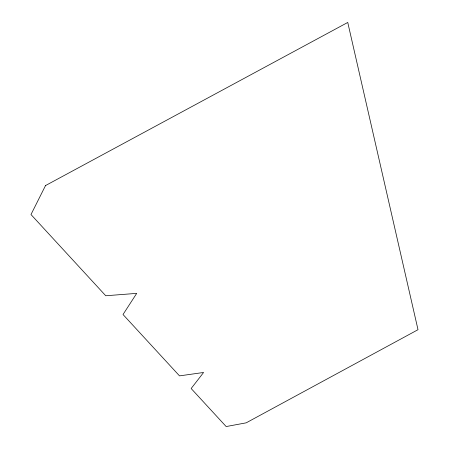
<?xml version="1.0" encoding="UTF-8"?>
<svg xmlns="http://www.w3.org/2000/svg" width="449" height="449" viewBox="0 0 449 449"><rect width="100%" height="100%" fill="white"/><g stroke="black" fill="none" stroke-linecap="round" stroke-linejoin="round"><path stroke-width="0.67" d="M45.529 185.56L30.987 214.538L105.756 295.756L136.704 293.371L123.02 314.513L179.51 375.875L203.599 372.474L191.151 388.52L226.161 426.55L246.187 422.835L418.013 329.695L347.751 22.45L45.529 185.56"/></g></svg>
